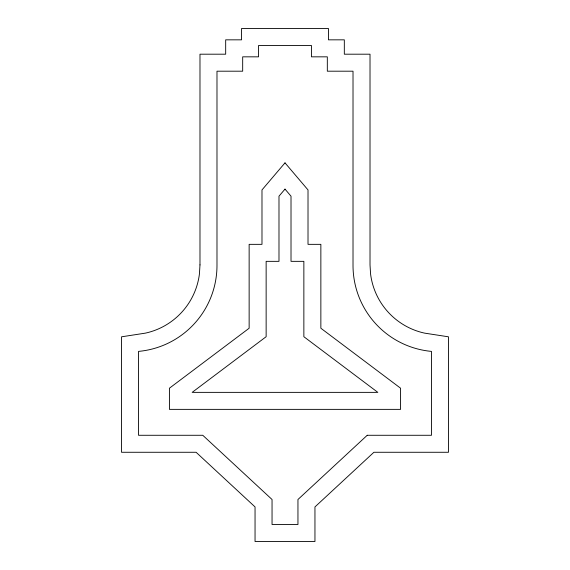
<?xml version="1.0" encoding="UTF-8"?>
<svg xmlns="http://www.w3.org/2000/svg" width="570" height="570" viewBox="0 0 570 570"><rect width="100%" height="100%" fill="white"/><g stroke="black" fill="none" stroke-linecap="round" stroke-linejoin="round"><path stroke-width="0.85" d="M199.984 264.9L199.429 273.942A69.298 69.298 0 0 1 145.414 333.129L121.531 336.813L121.531 452.274L196.101 452.274L255.046 506.93L255.046 541.5L314.954 541.5L314.954 506.93L373.899 452.274L448.469 452.274L448.469 336.813L424.586 333.129A69.298 69.298 0 0 1 370.571 273.942L370.016 264.9L370.016 54.193L344.323 54.193L344.323 39.836L328.448 39.836L328.448 28.5L241.552 28.5L241.552 39.836L225.677 39.836L225.677 54.193L199.984 54.193L199.984 264.9M285 162.87L261.986 189.931L261.986 244.345L249.14 244.345L249.14 328.235L169.418 388.206L169.418 409.367L400.582 409.367L400.582 388.206L320.86 328.235L320.86 244.345L308.014 244.345L308.014 189.931L285 162.87M285 189.112L278.987 196.18L278.987 261.345L266.14 261.345L266.14 336.713L192.161 392.367L377.839 392.367L303.86 336.713L303.86 261.345L291.014 261.345L291.014 196.18L285 189.112M367.23 435.28L297.953 499.505L297.953 524.5L272.047 524.5L272.047 499.505L202.77 435.28L138.531 435.28L138.531 351.391A86.326 86.326 0 0 0 216.985 265.421L216.985 71.193L242.678 71.193L242.678 56.836L258.552 56.836L258.552 45.5L311.448 45.5L311.448 56.836L327.322 56.836L327.322 71.193L353.015 71.193L353.015 265.421A86.326 86.326 0 0 0 431.469 351.391L431.469 435.28L367.23 435.28"/></g></svg>
